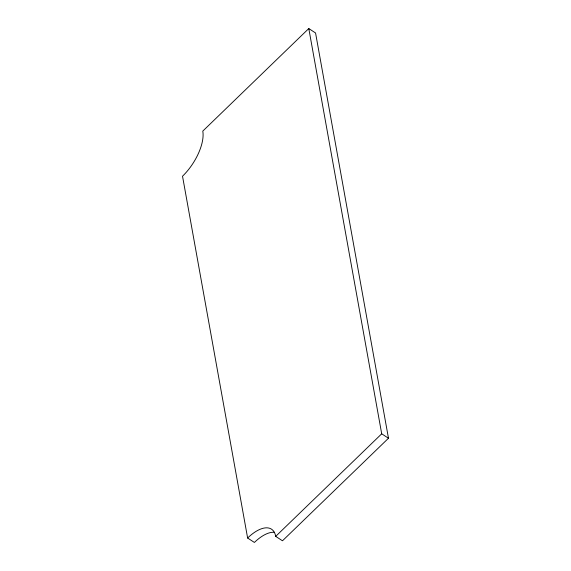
<?xml version="1.0" encoding="UTF-8"?>
<svg xmlns="http://www.w3.org/2000/svg" width="571" height="571" viewBox="0 0 571 571"><rect width="100%" height="100%" fill="white"/><g stroke="black" fill="none" stroke-linecap="round" stroke-linejoin="round"><path stroke-width="0.86" d="M247.621 538.018A36.515 16.887 -56.8 0 1 275.7 536.362L282.474 540.794L388.48 438.243L315.563 32.982L308.79 28.55L202.784 131.102A36.515 16.887 -56.8 0 1 182.52 176.218L247.621 538.018L254.395 542.45A36.515 16.887 -56.8 0 1 274.494 532.315M275.7 536.362L381.706 433.81L308.79 28.55M381.706 433.81L388.48 438.243"/></g></svg>
